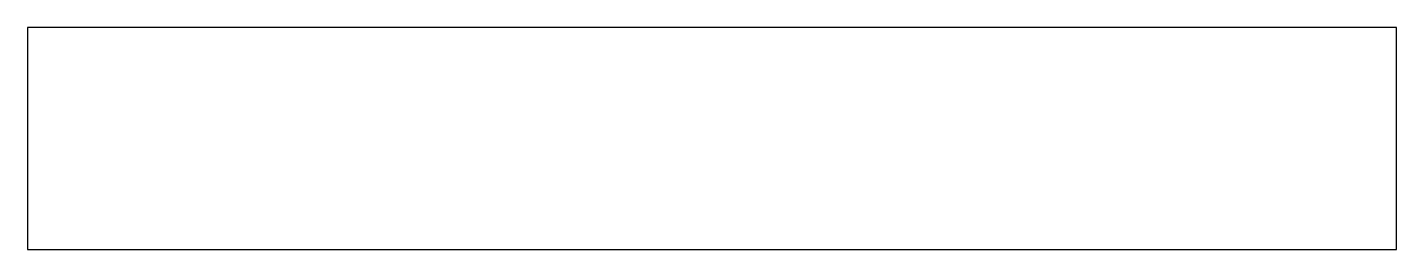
# Model space of a CAD drawing. Header units: metres. Extents: x -200 to 200, y -32 to 32.
import ezdxf

# ---------------------------------------------------------------- set-up
doc = ezdxf.new("R2010")
doc.units = ezdxf.units.M

msp = doc.modelspace()

# ---------------------------------------------------------------- linework, layer by layer
for p, q in [((200, 32.5), (-200, 32.5)), ((-200, 32.5), (-200, -32.5)), ((200, -32.5), (200, 32.5)), ((-200, -32.5), (200, -32.5))]:
    msp.add_line(p, q)

doc.saveas('drawing.dxf')
